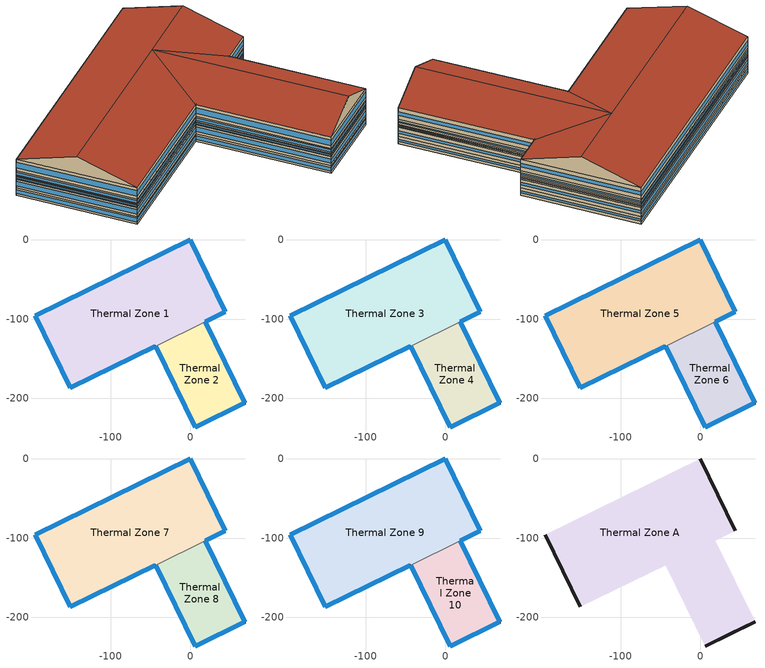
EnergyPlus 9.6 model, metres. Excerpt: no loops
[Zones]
Thermal Zone 1
 floor ground (ExtSlabCarpet): 0,0 44.32,-90.88 19.14,-103.16 -43.84,-133.88 -151.47,-186.37 -195.79,-95.49 z0
 wall outside (Ext Wall): 19.14,-103.16 44.32,-90.88 0,0 -195.79,-95.49 -151.47,-186.37 -43.84,-133.88 z0:7.09
 wall to Thermal Zone 2 (Interior Wall): -43.84,-133.88 19.14,-103.16 z0:7.09
 window (Ext Window): -195.79,-95.5 -151.47,-186.36 z1.84:5.25; 19.15,-103.16 44.31,-90.88 / -151.46,-186.37 -43.85,-133.88 z2.13:4.96; -0.01,0 -195.78,-95.49 z2.27:4.82; 44.32,-90.87 0,-0.01 z2.55:4.54
Thermal Zone 2
 floor ground (ExtSlabCarpet): 19.14,-103.16 69.01,-205.42 6.03,-236.13 -43.84,-133.88 z0
 wall outside (Ext Wall): -43.84,-133.88 6.03,-236.13 69.01,-205.42 19.14,-103.16 z0:7.09
 window (Ext Window): -43.83,-133.89 6.03,-236.12 z1.84:5.25; 6.04,-236.13 69,-205.42 z2.13:4.96; 69.01,-205.41 19.14,-103.17 z2.55:4.54
Thermal Zone 3
 floor to Thermal Zone 1 (Interior Floor): 0,0 44.32,-90.88 19.14,-103.16 -43.84,-133.88 -151.47,-186.37 -195.79,-95.49 z7.09
 wall outside (Ext Wall): 19.14,-103.16 44.32,-90.88 0,0 -195.79,-95.49 -151.47,-186.37 -43.84,-133.88 z7.09:15.58
 wall to Thermal Zone 4 (Interior Wall): -43.84,-133.88 19.14,-103.16 z7.09:15.58
 window (Ext Window): -195.79,-95.5 -151.47,-186.36 z9.3:13.37; 19.15,-103.16 44.31,-90.88 / -151.46,-186.37 -43.85,-133.88 z9.64:13.03; -0.01,0 -195.78,-95.49 z9.81:12.86; 44.32,-90.87 0,-0.01 z10.15:12.52
Thermal Zone 4
 floor to Thermal Zone 2 (Interior Floor): 19.14,-103.16 69.01,-205.42 6.03,-236.13 -43.84,-133.88 z7.09
 wall outside (Ext Wall): -43.84,-133.88 6.03,-236.13 69.01,-205.42 19.14,-103.16 z7.09:15.58
 window (Ext Window): -43.83,-133.89 6.03,-236.12 z9.3:13.37; 6.04,-236.13 69,-205.42 z9.64:13.03; 69.01,-205.41 19.14,-103.17 z10.15:12.52
Thermal Zone 5
 floor to Thermal Zone 3 (Interior Floor): 0,0 44.32,-90.88 19.14,-103.16 -43.84,-133.88 -151.47,-186.37 -195.79,-95.49 z15.58
 wall outside (Ext Wall): 19.14,-103.16 44.32,-90.88 0,0 -195.79,-95.49 -151.47,-186.37 -43.84,-133.88 z15.58:18.57
 wall to Thermal Zone 6 (Interior Wall): -43.84,-133.88 19.14,-103.16 z15.58:18.57
 window (Ext Window): -195.79,-95.5 -151.47,-186.36 z16.36:17.79; 19.15,-103.16 44.31,-90.88 / -151.46,-186.37 -43.85,-133.88 z16.48:17.67; -0.01,0 -195.78,-95.49 z16.54:17.61; 44.32,-90.87 0,-0.01 z16.66:17.49
Thermal Zone 6
 floor to Thermal Zone 4 (Interior Floor): 19.14,-103.16 69.01,-205.42 6.03,-236.13 -43.84,-133.88 z15.58
 wall outside (Ext Wall): -43.84,-133.88 6.03,-236.13 69.01,-205.42 19.14,-103.16 z15.58:18.57
 window (Ext Window): -43.83,-133.89 6.03,-236.12 z16.36:17.79; 6.04,-236.13 69,-205.42 z16.48:17.67; 69.01,-205.41 19.14,-103.17 z16.66:17.49
Thermal Zone 7
 floor to Thermal Zone 5 (Interior Floor): 0,0 44.32,-90.88 19.14,-103.16 -43.84,-133.88 -151.47,-186.37 -195.79,-95.49 z18.57
 wall outside (Ext Wall): 19.14,-103.16 44.32,-90.88 0,0 -195.79,-95.49 -151.47,-186.37 -43.84,-133.88 z18.57:23.46
 wall to Thermal Zone 8 (Interior Wall): -43.84,-133.88 19.14,-103.16 z18.57:23.46
 window (Ext Window): -195.79,-95.5 -151.47,-186.36 z19.84:22.19; 19.15,-103.16 44.31,-90.88 / -151.46,-186.37 -43.85,-133.88 z20.04:21.99; -0.01,0 -195.78,-95.49 z20.13:21.9; 44.32,-90.87 0,-0.01 z20.33:21.7
Thermal Zone 8
 floor to Thermal Zone 6 (Interior Floor): 19.14,-103.16 69.01,-205.42 6.03,-236.13 -43.84,-133.88 z18.57
 wall outside (Ext Wall): -43.84,-133.88 6.03,-236.13 69.01,-205.42 19.14,-103.16 z18.57:23.46
 window (Ext Window): -43.83,-133.89 6.03,-236.12 z19.84:22.19; 6.04,-236.13 69,-205.42 z20.04:21.99; 69.01,-205.41 19.14,-103.17 z20.33:21.7
Thermal Zone 9
 floor to Thermal Zone 7 (Interior Floor): 0,0 44.32,-90.88 19.14,-103.16 -43.84,-133.88 -151.47,-186.37 -195.79,-95.49 z23.46
 wall outside (Ext Wall): 19.14,-103.16 44.32,-90.88 0,0 -195.79,-95.49 -151.47,-186.37 -43.84,-133.88 z23.46:34.39
 wall to Thermal Zone 10 (Interior Wall): -43.84,-133.88 19.14,-103.16 z23.46:34.39
 window (Ext Window): -195.79,-95.5 -151.47,-186.36 z26.3:31.55; 19.15,-103.16 44.31,-90.88 / -151.46,-186.37 -43.85,-133.88 z26.74:31.11; -0.01,0 -195.78,-95.49 z26.96:30.89; 44.32,-90.87 0,-0.01 z27.39:30.46
Thermal Zone 10
 floor to Thermal Zone 8 (Interior Floor): 19.14,-103.16 69.01,-205.42 6.03,-236.13 -43.84,-133.88 z23.46
 wall outside (Ext Wall): -43.84,-133.88 6.03,-236.13 69.01,-205.42 19.14,-103.16 z23.46:34.39
 window (Ext Window): -43.83,-133.89 6.03,-236.12 z26.3:31.55; 6.04,-236.13 69,-205.42 z26.74:31.11; 69.01,-205.41 19.14,-103.17 z27.39:30.46
Thermal Zone A
 floor to Thermal Zone 9 (Interior Floor): 0,0 44.32,-90.88 19.14,-103.16 -43.84,-133.88 -151.47,-186.37 -195.79,-95.49 z34.39
 floor to Thermal Zone 10 (Interior Floor): 19.14,-103.16 69.01,-205.42 6.03,-236.13 -43.84,-133.88 z34.39
 wall outside (Ext Wall): -195.79,-95.49,34.39 -151.47,-186.37,34.39 -173.63,-140.93,50.24; 0,0,34.39 22.16,-45.43,50.24 44.32,-90.88,34.39; 37.53,-220.77,50.24 6.03,-236.13,34.39 69.01,-205.42,34.39
 roof outside (Ext Roof): 0,0,34.39 -195.79,-95.49,34.39 -173.63,-140.93,50.24 22.16,-45.43,50.24; -34.51,-73.07,50.24 -173.63,-140.93,50.24 -151.47,-186.37,34.39 -43.84,-133.88,34.39; 22.16,-45.43,50.24 -34.51,-73.07,50.24 19.14,-103.16,34.39 44.32,-90.88,34.39; 19.14,-103.16,34.39 -34.51,-73.07,50.24 37.53,-220.77,50.24 69.01,-205.42,34.39; -34.51,-73.07,50.24 -43.84,-133.88,34.39 6.03,-236.13,34.39 37.53,-220.77,50.24
[Building]
Building 1: North Axis {deg}=-0
[Site:Location]
Washington Dc Dulles IntL Ar: Latitude {deg}=38.98; Longitude {deg}=-77.47; Time Zone {hr}=-5; Elevation {m}=82
[SizingPeriod:DesignDay] Month=7; Day of Month=21; Day Type=SummerDesignDay; Daily Dry-Bulb Temperature Range {deltaC}=14.4; Dry-Bulb Temperature Range Modifier Type=DefaultMultipliers; Barometric Pressure {Pa}=86790; Wind Speed {m/s}=5; Wind Direction {deg}=340; Rain Indicator=No; Snow Indicator=No; Daylight Saving Time Indicator=No; Solar Model Indicator=ASHRAETau; ASHRAE Clear Sky Optical Depth for Beam Irradiance (taub)=0.339; ASHRAE Clear Sky Optical Depth for Diffuse Irradiance (taud)=2.366; Begin Environment Reset Mode=FullResetAtBeginEnvironment
Name | Maximum Dry-Bulb Temperature {C} | Humidity Condition Type | Wetbulb or DewPoint at Maximum Dry-Bulb {C} | Enthalpy at Maximum Dry-Bulb {J/kg}
SALT-LAKE-CITY-IAP Ann Clg .4% Condns DB=>MWB | 36.5 | Wetbulb | 17.1
SALT-LAKE-CITY-IAP Ann Clg .4% Condns DP=>MDB | 22.5 | Dewpoint | 15.6
SALT-LAKE-CITY-IAP Ann Clg .4% Condns Enth=>MDB | 30.8 | Enthalpy |  | 59300
SALT-LAKE-CITY-IAP Ann Clg .4% Condns WB=>MDB | 31.2 | Wetbulb | 19
[Material] Thermal Absorptance=0.9
Name | Roughness | Thickness m | Conductivity W/m-K | Density kg/m3 | Specific Heat J/kg-K | Solar Absorptance | Visible Absorptance
wall concrete | MediumRough | 0.398 | 0.5 | 2243 | 837 | 0.65 | 0.65
roof concrete | MediumRough | 0.401 | 0.5 | 2243 | 837 | 0.65 | 0.65
Wall Insulation [37] | MediumRough | 0.0681 | 0.0432 | 91 | 837 | 0.5 | 0.5
Roof Insulation [25] | MediumRough | 0.263 | 0.049 | 265 | 836.8 | 0.7 | 0.7
F16 Acoustic tile | MediumSmooth | 0.0191 | 0.06 | 368 | 590 | 0.3 | 0.3
M11 100mm lightweight concrete | MediumRough | 0.1016 | 0.53 | 1280 | 840 | 0.5 | 0.5
MAT-CC05 4 HW CONCRETE | Rough | 0.1016 | 1.311 | 2240 | 836.8 | 0.85 | 0.85
G01a 19mm gypsum board | MediumSmooth | 0.019 | 0.16 | 800 | 1090 | 0.4 | 0.4
[Material:AirGap]
Name | Thermal Resistance m2-K/W
F04 Wall air space resistance | 0.15
F05 Ceiling air space resistance | 0.18
[Material:NoMass]
CP02 CARPET PAD: Roughness=Smooth; Thermal Resistance m2-K/W=0.1; Thermal Absorptance=0.9; Solar Absorptance=0.8; Visible Absorptance=0.8
[WindowMaterial:SimpleGlazingSystem]
Window Material Simple Glazing System: U-Factor W/m2-K=1.51; Solar Heat Gain Coefficient=0.25
[Construction]
Ext Roof: roof concrete, Roof Insulation [25]
Ext Wall: wall concrete, Wall Insulation [37]
Ext Window: Window Material Simple Glazing System
ExtSlabCarpet: MAT-CC05 4 HW CONCRETE, CP02 CARPET PAD
Interior Floor: F16 Acoustic tile, F05 Ceiling air space resistance, M11 100mm lightweight concrete
Interior Wall: G01a 19mm gypsum board, F04 Wall air space resistance, G01a 19mm gypsum board
[Zone]
Thermal Zone 1; Thermal Zone 2: 154, 0, 0, 0, , 1, , , , , , Yes
Thermal Zone 3; Thermal Zone 4: 154, 0, 0, 7.09, , 1, , , , , , Yes
Thermal Zone 5; Thermal Zone 6: 154, 0, 0, 15.58, , 1, , , , , , Yes
Thermal Zone 7; Thermal Zone 8: 154, 0, 0, 18.57, , 1, , , , , , Yes
Thermal Zone 9; Thermal Zone 10: 154, 0, 0, 23.46, , 1, , , , , , Yes
Thermal Zone A: 154, 0, 0, 34.39, , 1, , , , , , No
[AvailabilityManager:Scheduled] Schedule=Always On Discrete
Packaged Rooftop Air Conditioner 1 Availability Manager; Air Loop HVAC Outdoor Air System 1 Availability Manager; Packaged Rooftop Air Conditioner 2 Availability Manager; Air Loop HVAC Outdoor Air System 2 Availability Manager; Packaged Rooftop Air Conditioner 3 Availability Manager; Air Loop HVAC Outdoor Air System 3 Availability Manager; Packaged Rooftop Air Conditioner 4 Availability Manager; Air Loop HVAC Outdoor Air System 4 Availability Manager
[Schedule:Constant]
Always On Discrete: Hourly Value=1
